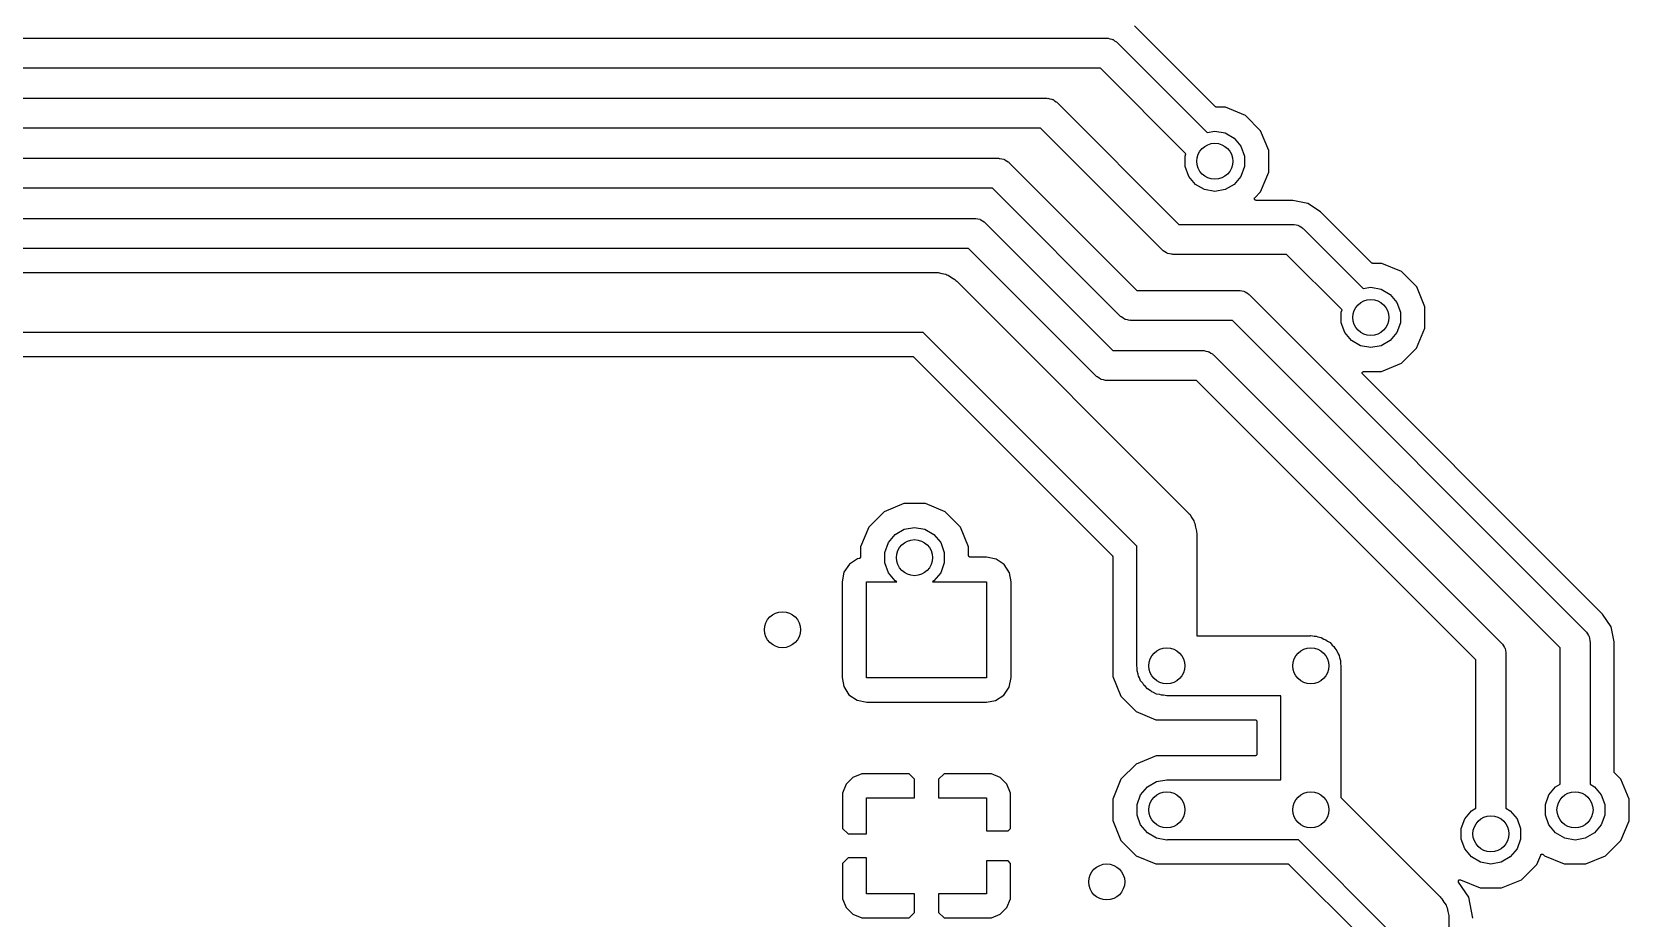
# Model space of a CAD drawing. Extents: x 0.3 to 75.7, y -92.7 to -0.5.
# Drawn here: x 13.95 to 27.25, y -73.1 to -65.72 of the extents above; entities that cross this region are included whole.
import ezdxf

# ---------------------------------------------------------------- set-up
doc = ezdxf.new("R2010")
doc.units = 0
doc.header["$MEASUREMENT"] = 0
doc.layers.add('BLACK', color=7, linetype='CONTINUOUS')

msp = doc.modelspace()

# ---------------------------------------------------------------- linework, layer by layer
at = {"layer": 'Black'}
for p, q in [((23.7605, -66.3009), (23.1307, -65.6711)), ((12.2518, -65.775), (22.9, -65.775)), ((22.9, -65.775), (22.9054, -65.776)), ((22.9054, -65.776), (22.9109, -65.7755)), ((22.9109, -65.7755), (22.9267, -65.7797)), ((22.9267, -65.7797), (22.9428, -65.7825)), ((22.9428, -65.7825), (22.9475, -65.7853)), ((22.9475, -65.7853), (22.9528, -65.7867)), ((22.9528, -65.7867), (22.9662, -65.7961)), ((22.9662, -65.7961), (22.9803, -65.8042)), ((22.9803, -65.8042), (22.9839, -65.8085)), ((22.9839, -65.8085), (22.9884, -65.8116)), ((22.9884, -65.8116), (23.7369, -66.5602)), ((22.8482, -66.025), (12.2, -66.025)), ((23.56, -66.7368), (22.8482, -66.025)), ((12.0018, -66.275), (22.4, -66.275)), ((22.4, -66.275), (22.4054, -66.276)), ((22.4054, -66.276), (22.4109, -66.2755)), ((22.4109, -66.2755), (22.4267, -66.2797)), ((22.4267, -66.2797), (22.4428, -66.2825)), ((22.4428, -66.2825), (22.4475, -66.2853)), ((22.4475, -66.2853), (22.4528, -66.2867)), ((22.4528, -66.2867), (22.4662, -66.2961)), ((22.4662, -66.2961), (22.4803, -66.3042)), ((22.4803, -66.3042), (22.4839, -66.3085)), ((22.4839, -66.3085), (22.4884, -66.3116)), ((22.4884, -66.3116), (23.5018, -67.325)), ((23.8058, -66.3462), (23.7605, -66.3009)), ((23.8063, -66.3465), (23.8058, -66.3462)), ((23.8067, -66.347), (23.8063, -66.3465)), ((23.8081, -66.3478), (23.8067, -66.347)), ((23.8095, -66.3488), (23.8081, -66.3478)), ((23.8101, -66.3489), (23.8095, -66.3488)), ((23.8106, -66.3492), (23.8101, -66.3489)), ((23.8122, -66.3495), (23.8106, -66.3492)), ((23.8139, -66.35), (23.8122, -66.3495)), ((23.8144, -66.3499), (23.8139, -66.35)), ((23.815, -66.35), (23.8144, -66.3499)), ((23.8899, -66.3501), (23.815, -66.35)), ((24.0552, -66.4187), (23.8899, -66.3501)), ((24.1817, -66.5454), (24.0552, -66.4187)), ((22.3482, -66.525), (11.95, -66.525)), ((23.3616, -67.5384), (22.3482, -66.525)), ((23.7369, -66.5602), (23.8, -66.549)), ((23.8, -66.549), (23.8858, -66.5642)), ((23.8858, -66.5642), (23.9613, -66.6078)), ((23.9613, -66.6078), (24.0173, -66.6745)), ((24.2501, -66.7109), (24.1817, -66.5454)), ((23.5529, -66.7564), (23.56, -66.7368)), ((23.5529, -66.8436), (23.5529, -66.7564)), ((24.0173, -66.6745), (24.0471, -66.7564)), ((24.0471, -66.7564), (24.0471, -66.8436)), ((24.2499, -66.8899), (24.2501, -66.7109)), ((10.9518, -66.775), (22, -66.775)), ((22, -66.775), (22.0054, -66.776)), ((22.0054, -66.776), (22.0109, -66.7755)), ((22.0109, -66.7755), (22.0267, -66.7797)), ((22.0267, -66.7797), (22.0428, -66.7825)), ((22.0428, -66.7825), (22.0475, -66.7853)), ((22.0475, -66.7853), (22.0528, -66.7867)), ((22.0528, -66.7867), (22.0662, -66.7961)), ((22.0662, -66.7961), (22.0803, -66.8042)), ((22.0803, -66.8042), (22.0839, -66.8085)), ((22.0839, -66.8085), (22.0884, -66.8116)), ((22.0884, -66.8116), (23.1518, -67.875)), ((23.5827, -66.9255), (23.5529, -66.8436)), ((24.0471, -66.8436), (24.0173, -66.9255)), ((24.1813, -67.0552), (24.2499, -66.8899)), ((21.9482, -67.025), (10.9, -67.025)), ((23.0116, -68.0884), (21.9482, -67.025)), ((23.6387, -66.9922), (23.5827, -66.9255)), ((23.7142, -67.0358), (23.6387, -66.9922)), ((23.9613, -66.9922), (23.8858, -67.0358)), ((24.0173, -66.9255), (23.9613, -66.9922)), ((23.8, -67.051), (23.7142, -67.0358)), ((23.8858, -67.0358), (23.8, -67.051)), ((24.1299, -67.1109), (24.13, -67.1103)), ((24.13, -67.1125), (24.1299, -67.1109)), ((24.13, -67.1097), (24.1306, -67.1081)), ((24.13, -67.1103), (24.13, -67.1097)), ((24.13, -67.1143), (24.13, -67.1125)), ((24.1302, -67.1148), (24.13, -67.1143)), ((24.1302, -67.1154), (24.1302, -67.1148)), ((24.131, -67.1169), (24.1302, -67.1154)), ((24.1306, -67.1081), (24.131, -67.1065)), ((24.131, -67.1065), (24.1314, -67.106)), ((24.1315, -67.1185), (24.131, -67.1169)), ((24.1314, -67.106), (24.1315, -67.1055)), ((24.1315, -67.1055), (24.1326, -67.1042)), ((24.1319, -67.1189), (24.1315, -67.1185)), ((24.1322, -67.1194), (24.1319, -67.1189)), ((24.1334, -67.1207), (24.1322, -67.1194)), ((24.1326, -67.1042), (24.1336, -67.1028)), ((24.1345, -67.122), (24.1334, -67.1207)), ((24.1336, -67.1028), (24.1813, -67.0552)), ((24.1349, -67.1222), (24.1345, -67.122)), ((24.1353, -67.1226), (24.1349, -67.1222)), ((24.1369, -67.1234), (24.1353, -67.1226)), ((24.1384, -67.1242), (24.1369, -67.1234)), ((24.1389, -67.1243), (24.1384, -67.1242)), ((24.1394, -67.1246), (24.1389, -67.1243)), ((24.1411, -67.1247), (24.1394, -67.1246)), ((24.1428, -67.125), (24.1411, -67.1247)), ((24.4487, -67.125), (24.1428, -67.125)), ((24.5743, -67.15), (24.4487, -67.125)), ((24.6807, -67.2211), (24.5743, -67.15)), ((9.95178, -67.275), (21.8, -67.275)), ((21.8, -67.275), (21.8054, -67.276)), ((21.8054, -67.276), (21.8109, -67.2755)), ((21.8109, -67.2755), (21.8267, -67.2797)), ((21.8267, -67.2797), (21.8428, -67.2825)), ((21.8428, -67.2825), (21.8475, -67.2853)), ((21.8475, -67.2853), (21.8528, -67.2867)), ((21.8528, -67.2867), (21.8662, -67.2961)), ((21.8662, -67.2961), (21.8803, -67.3042)), ((25.1058, -67.6462), (24.6807, -67.2211)), ((21.8803, -67.3042), (21.8839, -67.3085)), ((21.8839, -67.3085), (21.8884, -67.3116)), ((21.8884, -67.3116), (22.9518, -68.375)), ((23.5018, -67.325), (24.45, -67.325)), ((24.45, -67.325), (24.4554, -67.326)), ((24.4554, -67.326), (24.4609, -67.3255)), ((24.4609, -67.3255), (24.4767, -67.3297)), ((24.4767, -67.3297), (24.4928, -67.3325)), ((24.4928, -67.3325), (24.4975, -67.3353)), ((24.4975, -67.3353), (24.5028, -67.3367)), ((24.5028, -67.3367), (24.5162, -67.3461)), ((24.5162, -67.3461), (24.5303, -67.3542)), ((24.5303, -67.3542), (24.5339, -67.3585)), ((24.5339, -67.3585), (24.5384, -67.3616)), ((24.5384, -67.3616), (25.0369, -67.8602)), ((21.7482, -67.525), (9.9, -67.525)), ((22.8116, -68.5884), (21.7482, -67.525)), ((23.3661, -67.5415), (23.3616, -67.5384)), ((23.3697, -67.5458), (23.3661, -67.5415)), ((23.3838, -67.5539), (23.3697, -67.5458)), ((23.3972, -67.5633), (23.3838, -67.5539)), ((23.4025, -67.5647), (23.3972, -67.5633)), ((23.4072, -67.5675), (23.4025, -67.5647)), ((23.4233, -67.5703), (23.4072, -67.5675)), ((23.4391, -67.5745), (23.4233, -67.5703)), ((23.4446, -67.574), (23.4391, -67.5745)), ((23.45, -67.575), (23.4446, -67.574)), ((24.3982, -67.575), (23.45, -67.575)), ((24.86, -68.0368), (24.3982, -67.575)), ((25.1063, -67.6465), (25.1058, -67.6462)), ((25.1067, -67.647), (25.1063, -67.6465)), ((25.1081, -67.6478), (25.1067, -67.647)), ((25.1095, -67.6488), (25.1081, -67.6478)), ((25.1101, -67.6489), (25.1095, -67.6488)), ((25.1106, -67.6492), (25.1101, -67.6489)), ((25.1122, -67.6495), (25.1106, -67.6492)), ((25.1139, -67.65), (25.1122, -67.6495)), ((25.1144, -67.6499), (25.1139, -67.65)), ((25.115, -67.65), (25.1144, -67.6499)), ((25.1899, -67.6501), (25.115, -67.65)), ((25.3552, -67.7187), (25.1899, -67.6501)), ((9.37856, -67.725), (21.475, -67.725)), ((21.475, -67.725), (21.4858, -67.7269)), ((21.4858, -67.7269), (21.4968, -67.726)), ((21.4968, -67.726), (21.5283, -67.7344)), ((21.5283, -67.7344), (21.5605, -67.7401)), ((21.5605, -67.7401), (21.57, -67.7456)), ((21.57, -67.7456), (21.5807, -67.7484)), ((21.5807, -67.7484), (21.6074, -67.7672)), ((21.6074, -67.7672), (21.6357, -67.7835)), ((21.6357, -67.7835), (21.6428, -67.7919)), ((21.6428, -67.7919), (21.6518, -67.7982)), ((21.6518, -67.7982), (23.5768, -69.7232)), ((25.4817, -67.8454), (25.3552, -67.7187)), ((23.1518, -67.875), (24, -67.875)), ((24, -67.875), (24.0054, -67.876)), ((24.0054, -67.876), (24.0109, -67.8755)), ((24.0109, -67.8755), (24.0267, -67.8797)), ((24.0267, -67.8797), (24.0428, -67.8825)), ((24.0428, -67.8825), (24.0475, -67.8853)), ((24.0475, -67.8853), (24.0528, -67.8867)), ((24.0528, -67.8867), (24.0662, -67.8961)), ((24.0662, -67.8961), (24.0803, -67.9042)), ((24.0803, -67.9042), (24.0839, -67.9085)), ((24.0839, -67.9085), (24.0884, -67.9116)), ((24.0884, -67.9116), (26.8884, -70.7116)), ((25.0369, -67.8602), (25.1, -67.849)), ((25.1, -67.849), (25.1858, -67.8642)), ((25.1858, -67.8642), (25.2613, -67.9078)), ((25.2613, -67.9078), (25.3173, -67.9745)), ((25.5501, -68.0109), (25.4817, -67.8454)), ((23.0161, -68.0915), (23.0116, -68.0884)), ((23.0197, -68.0958), (23.0161, -68.0915)), ((23.0338, -68.1039), (23.0197, -68.0958)), ((24.8529, -68.0564), (24.86, -68.0368)), ((24.8529, -68.1436), (24.8529, -68.0564)), ((25.3173, -67.9745), (25.3471, -68.0564)), ((25.3471, -68.0564), (25.3471, -68.1436)), ((25.5499, -68.1899), (25.5501, -68.0109)), ((21.3714, -68.225), (9.275, -68.225)), ((23.15, -70.0036), (21.3714, -68.225)), ((23.0472, -68.1133), (23.0338, -68.1039)), ((23.0525, -68.1147), (23.0472, -68.1133)), ((23.0572, -68.1175), (23.0525, -68.1147)), ((23.0733, -68.1203), (23.0572, -68.1175)), ((23.0891, -68.1245), (23.0733, -68.1203)), ((23.0946, -68.124), (23.0891, -68.1245)), ((23.1, -68.125), (23.0946, -68.124)), ((23.9482, -68.125), (23.1, -68.125)), ((26.675, -70.8518), (23.9482, -68.125)), ((24.8827, -68.2255), (24.8529, -68.1436)), ((24.9387, -68.2922), (24.8827, -68.2255)), ((25.3173, -68.2255), (25.2613, -68.2922)), ((25.3471, -68.1436), (25.3173, -68.2255)), ((25.4813, -68.3552), (25.5499, -68.1899)), ((25.0142, -68.3358), (24.9387, -68.2922)), ((25.1, -68.351), (25.0142, -68.3358)), ((25.1858, -68.3358), (25.1, -68.351)), ((25.2613, -68.2922), (25.1858, -68.3358)), ((25.3546, -68.4817), (25.4813, -68.3552)), ((9.27628, -68.425), (21.2832, -68.425)), ((21.2832, -68.425), (21.2838, -68.4251)), ((21.2838, -68.4251), (21.2844, -68.4251)), ((21.2844, -68.4251), (21.286, -68.4255)), ((21.286, -68.4255), (21.2877, -68.4258)), ((21.2877, -68.4258), (21.2882, -68.4261)), ((21.2882, -68.4261), (21.2887, -68.4262)), ((21.2887, -68.4262), (21.2901, -68.4272)), ((21.2901, -68.4272), (21.2916, -68.428)), ((21.2916, -68.428), (21.2919, -68.4285)), ((21.2919, -68.4285), (21.2924, -68.4288)), ((21.2924, -68.4288), (22.9462, -70.0826)), ((22.9518, -68.375), (23.7, -68.375)), ((23.7, -68.375), (23.7054, -68.376)), ((23.7054, -68.376), (23.7109, -68.3755)), ((23.7109, -68.3755), (23.7267, -68.3797)), ((23.7267, -68.3797), (23.7428, -68.3825)), ((23.7428, -68.3825), (23.7475, -68.3853)), ((23.7475, -68.3853), (23.7528, -68.3867)), ((23.7528, -68.3867), (23.7662, -68.3961)), ((23.7662, -68.3961), (23.7803, -68.4042)), ((23.7803, -68.4042), (23.7839, -68.4085)), ((23.7839, -68.4085), (23.7884, -68.4116)), ((23.7884, -68.4116), (26.1884, -70.8116)), ((25.1891, -68.5501), (25.3546, -68.4817)), ((22.8161, -68.5915), (22.8116, -68.5884)), ((22.8197, -68.5958), (22.8161, -68.5915)), ((22.8338, -68.6039), (22.8197, -68.5958)), ((22.8472, -68.6133), (22.8338, -68.6039)), ((22.8525, -68.6147), (22.8472, -68.6133)), ((22.8572, -68.6175), (22.8525, -68.6147)), ((22.8733, -68.6203), (22.8572, -68.6175)), ((22.8891, -68.6245), (22.8733, -68.6203)), ((22.8946, -68.624), (22.8891, -68.6245)), ((22.9, -68.625), (22.8946, -68.624)), ((23.6482, -68.625), (22.9, -68.625)), ((25.975, -70.9518), (23.6482, -68.625)), ((25.028, -68.5641), (25.0282, -68.5624)), ((25.0281, -68.5646), (25.028, -68.5641)), ((25.0281, -68.5652), (25.0281, -68.5646)), ((25.0287, -68.5668), (25.0281, -68.5652)), ((25.0282, -68.5607), (25.0283, -68.5601)), ((25.0282, -68.5624), (25.0282, -68.5607)), ((25.0283, -68.5601), (25.0284, -68.5596)), ((25.0284, -68.5596), (25.0291, -68.558)), ((25.0292, -68.5684), (25.0287, -68.5668)), ((25.0291, -68.558), (25.0297, -68.5564)), ((25.0295, -68.5689), (25.0292, -68.5684)), ((25.0297, -68.5694), (25.0295, -68.5689)), ((25.0297, -68.5564), (25.0301, -68.556)), ((25.0308, -68.5708), (25.0297, -68.5694)), ((25.0301, -68.556), (25.0303, -68.5555)), ((25.0303, -68.5555), (25.0315, -68.5543)), ((25.0318, -68.5721), (25.0308, -68.5708)), ((25.0315, -68.5543), (25.0326, -68.553)), ((26.5605, -70.1009), (25.0318, -68.5721)), ((25.0326, -68.553), (25.0331, -68.5527)), ((25.0331, -68.5527), (25.0335, -68.5523)), ((25.0335, -68.5523), (25.035, -68.5516)), ((25.035, -68.5516), (25.0365, -68.5507)), ((25.0365, -68.5507), (25.0371, -68.5506)), ((25.0371, -68.5506), (25.0376, -68.5504)), ((25.0376, -68.5504), (25.0393, -68.5502)), ((25.0393, -68.5502), (25.041, -68.5499)), ((25.041, -68.5499), (25.1891, -68.5501)), ((21.2109, -69.6499), (21.0454, -69.7183)), ((21.3899, -69.6501), (21.2109, -69.6499)), ((21.5552, -69.7187), (21.3899, -69.6501)), ((21.0454, -69.7183), (20.9187, -69.8448)), ((21.6817, -69.8454), (21.5552, -69.7187)), ((23.5768, -69.7232), (23.5831, -69.7322)), ((23.5831, -69.7322), (23.5915, -69.7393)), ((23.5915, -69.7393), (23.6078, -69.7676)), ((23.6078, -69.7676), (23.6266, -69.7943)), ((23.6266, -69.7943), (23.6294, -69.805)), ((23.6294, -69.805), (23.6349, -69.8145)), ((23.6349, -69.8145), (23.6406, -69.8467)), ((20.9187, -69.8448), (20.8501, -70.0101)), ((21.0827, -69.9745), (21.1387, -69.9078)), ((21.1387, -69.9078), (21.2142, -69.8642)), ((21.2142, -69.8642), (21.3, -69.849)), ((21.3, -69.849), (21.3858, -69.8642)), ((21.3858, -69.8642), (21.4613, -69.9078)), ((21.4613, -69.9078), (21.5173, -69.9745)), ((21.7501, -70.0109), (21.6817, -69.8454)), ((23.6406, -69.8467), (23.649, -69.8782)), ((23.649, -69.8782), (23.6481, -69.8892)), ((23.6481, -69.8892), (23.65, -69.9)), ((23.65, -69.9), (23.65, -70.75)), ((20.8501, -70.0101), (20.85, -70.0947)), ((21.0529, -70.0564), (21.0827, -69.9745)), ((21.0529, -70.1436), (21.0529, -70.0564)), ((21.5173, -69.9745), (21.5471, -70.0564)), ((21.5471, -70.0564), (21.5471, -70.1436)), ((21.75, -70.0828), (21.7501, -70.0109)), ((21.7502, -70.0839), (21.75, -70.0828)), ((21.7502, -70.0851), (21.7502, -70.0839)), ((21.7506, -70.0862), (21.7502, -70.0851)), ((21.7508, -70.0873), (21.7506, -70.0862)), ((21.7514, -70.0883), (21.7508, -70.0873)), ((21.7518, -70.0893), (21.7514, -70.0883)), ((21.7525, -70.0902), (21.7518, -70.0893)), ((21.753, -70.0912), (21.7525, -70.0902)), ((21.7539, -70.0919), (21.753, -70.0912)), ((21.7547, -70.0928), (21.7539, -70.0919)), ((21.7556, -70.0934), (21.7547, -70.0928)), ((21.7565, -70.0941), (21.7556, -70.0934)), ((22.9462, -70.0826), (22.9465, -70.0831)), ((22.9465, -70.0831), (22.947, -70.0834)), ((22.947, -70.0834), (22.9478, -70.0849)), ((22.9478, -70.0849), (22.9488, -70.0863)), ((22.9488, -70.0863), (22.9489, -70.0868)), ((22.9489, -70.0868), (22.9492, -70.0873)), ((22.9492, -70.0873), (22.9495, -70.089)), ((22.9495, -70.089), (22.95, -70.0906)), ((22.95, -70.0906), (22.9499, -70.0912)), ((22.9499, -70.0912), (22.95, -70.0918)), ((22.95, -70.0918), (22.95, -70.9996)), ((23.15, -71), (23.15, -70.0036)), ((20.7122, -70.2207), (20.6958, -70.3013)), ((20.7578, -70.1538), (20.7122, -70.2207)), ((20.826, -70.11), (20.7578, -70.1538)), ((20.8394, -70.1075), (20.826, -70.11)), ((20.8414, -70.1067), (20.8394, -70.1075)), ((20.8435, -70.1059), (20.8414, -70.1067)), ((20.8436, -70.1059), (20.8435, -70.1059)), ((20.8453, -70.1044), (20.8436, -70.1059)), ((20.8436, -70.1059), (20.8436, -70.1059)), ((20.847, -70.103), (20.8453, -70.1044)), ((20.8471, -70.1029), (20.847, -70.103)), ((20.847, -70.103), (20.847, -70.103)), ((20.8481, -70.101), (20.8471, -70.1029)), ((20.8492, -70.0991), (20.8481, -70.101)), ((20.8493, -70.099), (20.8492, -70.0991)), ((20.8492, -70.0991), (20.8492, -70.0991)), ((20.8496, -70.0968), (20.8493, -70.099)), ((20.85, -70.0947), (20.8496, -70.0968)), ((21.0827, -70.2255), (21.0529, -70.1436)), ((21.1387, -70.2922), (21.0827, -70.2255)), ((21.5173, -70.2255), (21.4613, -70.2922)), ((21.5471, -70.1436), (21.5173, -70.2255)), ((21.7576, -70.0945), (21.7565, -70.0941)), ((21.7586, -70.095), (21.7576, -70.0945)), ((21.7597, -70.0952), (21.7586, -70.095)), ((21.7607, -70.0956), (21.7597, -70.0952)), ((21.7619, -70.0956), (21.7607, -70.0956)), ((21.763, -70.0958), (21.7619, -70.0956)), ((21.8987, -70.0958), (21.763, -70.0958)), ((21.9793, -70.1122), (21.8987, -70.0958)), ((22.0462, -70.1578), (21.9793, -70.1122)), ((22.09, -70.226), (22.0462, -70.1578)), ((22.1042, -70.3012), (22.09, -70.226)), ((27.0289, -70.5693), (26.5605, -70.1009)), ((20.6958, -70.3013), (20.6958, -71.0988)), ((20.9, -71.1), (20.9, -70.3)), ((20.9, -70.3), (21.1521, -70.3)), ((21.1521, -70.3), (21.1387, -70.2922)), ((21.4613, -70.2922), (21.4479, -70.3)), ((21.4479, -70.3), (21.9, -70.3)), ((21.9, -70.3), (21.9, -71.1)), ((22.1042, -71.0987), (22.1042, -70.3012)), ((27.1, -70.6757), (27.0289, -70.5693)), ((23.65, -70.75), (24.5946, -70.75)), ((24.5946, -70.75), (24.6, -70.749)), ((24.6, -70.749), (24.627, -70.7538)), ((24.627, -70.7538), (24.6434, -70.7538)), ((24.6434, -70.7538), (24.6589, -70.7594)), ((26.8884, -70.7116), (26.8915, -70.7161)), ((26.8915, -70.7161), (26.8958, -70.7197)), ((26.8958, -70.7197), (26.9039, -70.7338)), ((26.9039, -70.7338), (26.9133, -70.7472)), ((26.9133, -70.7472), (26.9147, -70.7525)), ((26.9147, -70.7525), (26.9175, -70.7572)), ((26.9175, -70.7572), (26.9203, -70.7733)), ((27.125, -70.8013), (27.1, -70.6757)), ((24.6589, -70.7594), (24.6858, -70.7642)), ((24.6858, -70.7642), (24.7095, -70.7779)), ((24.7095, -70.7779), (24.725, -70.7835)), ((24.725, -70.7835), (24.7376, -70.7941)), ((24.7376, -70.7941), (24.7613, -70.8078)), ((24.7613, -70.8078), (24.7789, -70.8287)), ((24.7789, -70.8287), (24.7915, -70.8393)), ((24.7915, -70.8393), (24.7997, -70.8536)), ((24.7997, -70.8536), (24.8173, -70.8745)), ((24.8173, -70.8745), (24.8267, -70.9002)), ((26.1884, -70.8116), (26.1915, -70.8161)), ((26.1915, -70.8161), (26.1958, -70.8197)), ((26.1958, -70.8197), (26.2039, -70.8338)), ((26.2039, -70.8338), (26.2133, -70.8472)), ((26.2133, -70.8472), (26.2147, -70.8525)), ((26.2147, -70.8525), (26.2175, -70.8572)), ((26.2175, -70.8572), (26.2203, -70.8733)), ((26.2203, -70.8733), (26.2245, -70.8891)), ((26.2245, -70.8891), (26.224, -70.8946)), ((26.675, -71.9868), (26.675, -70.8518)), ((26.9203, -70.7733), (26.9245, -70.7891)), ((26.9245, -70.7891), (26.924, -70.7946)), ((26.924, -70.7946), (26.925, -70.8)), ((26.925, -70.8), (26.925, -71.9868)), ((27.125, -71.8832), (27.125, -70.8013)), ((22.95, -70.9996), (22.9499, -71.0891)), ((22.95, -70.9996), (22.95, -70.9996)), ((22.95, -70.9996), (22.95, -70.9996)), ((23.1529, -71.0162), (23.15, -71)), ((23.1529, -71.0436), (23.1529, -71.0162)), ((24.8267, -70.9002), (24.8349, -70.9145)), ((24.8349, -70.9145), (24.8378, -70.9307)), ((24.8378, -70.9307), (24.8471, -70.9564)), ((24.8471, -70.9564), (24.8471, -70.9838)), ((24.8471, -70.9838), (24.85, -71)), ((24.85, -71), (24.85, -71.5)), ((25.975, -72.1868), (25.975, -70.9518)), ((26.224, -70.8946), (26.225, -70.9)), ((26.225, -70.9), (26.225, -72.1868)), ((20.6958, -71.0988), (20.71, -71.174)), ((21.9, -71.1), (20.9, -71.1)), ((22.0878, -71.1793), (22.1042, -71.0987)), ((22.9499, -71.0891), (23.0183, -71.2546)), ((23.1622, -71.0693), (23.1529, -71.0436)), ((23.1651, -71.0855), (23.1622, -71.0693)), ((23.1733, -71.0998), (23.1651, -71.0855)), ((23.1827, -71.1255), (23.1733, -71.0998)), ((23.2003, -71.1464), (23.1827, -71.1255)), ((23.2085, -71.1607), (23.2003, -71.1464)), ((20.71, -71.174), (20.7538, -71.2422)), ((20.7538, -71.2422), (20.8207, -71.2878)), ((20.8207, -71.2878), (20.9013, -71.3042)), ((21.8988, -71.3042), (21.974, -71.29)), ((21.974, -71.29), (22.0422, -71.2462)), ((22.0422, -71.2462), (22.0878, -71.1793)), ((23.0183, -71.2546), (23.1448, -71.3813)), ((23.2211, -71.1713), (23.2085, -71.1607)), ((23.2387, -71.1922), (23.2211, -71.1713)), ((23.2624, -71.2059), (23.2387, -71.1922)), ((23.275, -71.2165), (23.2624, -71.2059)), ((23.2905, -71.2221), (23.275, -71.2165)), ((23.3142, -71.2358), (23.2905, -71.2221)), ((23.3411, -71.2406), (23.3142, -71.2358)), ((23.3566, -71.2462), (23.3411, -71.2406)), ((23.373, -71.2462), (23.3566, -71.2462)), ((23.4, -71.251), (23.373, -71.2462)), ((23.4054, -71.25), (23.4, -71.251)), ((24.35, -71.25), (23.4054, -71.25)), ((24.35, -71.5), (24.35, -71.25)), ((20.9013, -71.3042), (21.8988, -71.3042)), ((23.1448, -71.3813), (23.3101, -71.4499)), ((23.3101, -71.4499), (23.491, -71.4501)), ((23.491, -71.4501), (23.4913, -71.45)), ((23.4913, -71.45), (23.4916, -71.45)), ((23.4916, -71.45), (23.4919, -71.45)), ((23.4919, -71.45), (24.137, -71.45)), ((24.137, -71.45), (24.1381, -71.4502)), ((24.1381, -71.4502), (24.1393, -71.4502)), ((24.1393, -71.4502), (24.1403, -71.4506)), ((24.1403, -71.4506), (24.1414, -71.4508)), ((24.1414, -71.4508), (24.1424, -71.4514)), ((24.1424, -71.4514), (24.1435, -71.4517)), ((24.1435, -71.4517), (24.1444, -71.4525)), ((24.1444, -71.4525), (24.1454, -71.453)), ((24.1454, -71.453), (24.1461, -71.4539)), ((24.1461, -71.4539), (24.147, -71.4546)), ((24.147, -71.4546), (24.1475, -71.4556)), ((24.1475, -71.4556), (24.1483, -71.4565)), ((24.1483, -71.4565), (24.1486, -71.4576)), ((24.1486, -71.4576), (24.1492, -71.4586)), ((24.1492, -71.4586), (24.1494, -71.4597)), ((24.1494, -71.4597), (24.1498, -71.4607)), ((24.1498, -71.4607), (24.1498, -71.4619)), ((24.1498, -71.4619), (24.15, -71.463)), ((24.15, -71.463), (24.15, -71.737)), ((24.35, -71.95), (24.35, -71.5)), ((24.85, -71.5), (24.85, -72.0964)), ((23.1454, -71.8183), (23.0187, -71.9448)), ((23.3109, -71.7499), (23.1454, -71.8183)), ((23.4004, -71.75), (23.3109, -71.7499)), ((24.137, -71.75), (23.4004, -71.75)), ((23.4004, -71.75), (23.4004, -71.75)), ((23.4004, -71.75), (23.4004, -71.75)), ((24.1381, -71.7498), (24.137, -71.75)), ((24.1393, -71.7498), (24.1381, -71.7498)), ((24.1403, -71.7494), (24.1393, -71.7498)), ((24.1414, -71.7492), (24.1403, -71.7494)), ((24.1424, -71.7486), (24.1414, -71.7492)), ((24.1435, -71.7483), (24.1424, -71.7486)), ((24.1444, -71.7475), (24.1435, -71.7483)), ((24.1454, -71.747), (24.1444, -71.7475)), ((24.1461, -71.7461), (24.1454, -71.747)), ((24.147, -71.7454), (24.1461, -71.7461)), ((24.1475, -71.7444), (24.147, -71.7454)), ((24.1483, -71.7435), (24.1475, -71.7444)), ((24.1486, -71.7424), (24.1483, -71.7435)), ((24.1492, -71.7414), (24.1486, -71.7424)), ((24.1494, -71.7403), (24.1492, -71.7414)), ((24.1498, -71.7393), (24.1494, -71.7403)), ((24.15, -71.737), (24.1498, -71.7381)), ((24.1498, -71.7381), (24.1498, -71.7393)), ((20.7867, -71.9304), (20.7304, -71.9867)), ((20.8602, -71.9), (20.7867, -71.9304)), ((21.2544, -71.9), (20.8602, -71.9)), ((21.3, -71.9456), (21.2544, -71.9)), ((21.3, -72.1), (21.3, -71.9456)), ((21.5456, -71.9), (21.5, -71.9456)), ((21.5, -71.9456), (21.5, -72.1)), ((21.9398, -71.9), (21.5456, -71.9)), ((22.0133, -71.9304), (21.9398, -71.9)), ((22.0696, -71.9867), (22.0133, -71.9304)), ((23.0187, -71.9448), (22.9501, -72.1101)), ((23.3142, -71.9642), (23.4, -71.949)), ((23.4, -71.949), (23.4054, -71.95)), ((23.4054, -71.95), (24.35, -71.95)), ((27.1251, -71.8838), (27.125, -71.8832)), ((27.125, -71.8844), (27.1251, -71.8838)), ((27.1255, -71.886), (27.125, -71.8844)), ((27.1258, -71.8877), (27.1255, -71.886)), ((27.1261, -71.8882), (27.1258, -71.8877)), ((27.1262, -71.8887), (27.1261, -71.8882)), ((27.1272, -71.8901), (27.1262, -71.8887)), ((27.128, -71.8916), (27.1272, -71.8901)), ((27.1285, -71.892), (27.128, -71.8916)), ((27.1288, -71.8924), (27.1285, -71.892)), ((27.1817, -71.9454), (27.1288, -71.8924)), ((27.2501, -72.1109), (27.1817, -71.9454)), ((20.7304, -71.9867), (20.7, -72.0602)), ((20.7, -72.0602), (20.7, -72.3544)), ((22.1, -72.0602), (22.0696, -71.9867)), ((22.1, -72.3544), (22.1, -72.0602)), ((23.1529, -72.1564), (23.1827, -72.0745)), ((23.1827, -72.0745), (23.2387, -72.0078)), ((23.2387, -72.0078), (23.3142, -71.9642)), ((26.5529, -72.1564), (26.5827, -72.0745)), ((26.5827, -72.0745), (26.6387, -72.0078)), ((26.6387, -72.0078), (26.675, -71.9868)), ((26.925, -71.9868), (26.9613, -72.0078)), ((26.9613, -72.0078), (27.0173, -72.0745)), ((27.0173, -72.0745), (27.0471, -72.1564)), ((20.9, -72.4), (20.9, -72.1)), ((20.9, -72.1), (21.3, -72.1)), ((21.5, -72.1), (21.9, -72.1)), ((21.9, -72.1), (21.9, -72.375)), ((22.9501, -72.1101), (22.9499, -72.2891)), ((23.1529, -72.2436), (23.1529, -72.1564)), ((24.85, -72.0964), (25.6768, -72.9232)), ((25.8827, -72.2745), (25.9387, -72.2078)), ((25.9387, -72.2078), (25.975, -72.1868)), ((26.225, -72.1868), (26.2613, -72.2078)), ((26.2613, -72.2078), (26.3173, -72.2745)), ((26.5529, -72.2436), (26.5529, -72.1564)), ((27.0471, -72.1564), (27.0471, -72.2436)), ((27.2499, -72.2899), (27.2501, -72.1109)), ((20.7, -72.3544), (20.7456, -72.4)), ((22.0794, -72.375), (22.1, -72.3544)), ((22.9499, -72.2891), (23.0183, -72.4546)), ((23.1827, -72.3255), (23.1529, -72.2436)), ((23.2387, -72.3922), (23.1827, -72.3255)), ((25.8529, -72.3564), (25.8827, -72.2745)), ((26.3173, -72.2745), (26.3471, -72.3564)), ((26.5827, -72.3255), (26.5529, -72.2436)), ((26.6387, -72.3922), (26.5827, -72.3255)), ((27.0173, -72.3255), (26.9613, -72.3922)), ((27.0471, -72.2436), (27.0173, -72.3255)), ((27.1813, -72.4552), (27.2499, -72.2899)), ((20.7456, -72.4), (20.9, -72.4)), ((21.9, -72.375), (22.0794, -72.375)), ((23.0183, -72.4546), (23.1448, -72.5813)), ((23.3142, -72.4358), (23.2387, -72.3922)), ((23.4, -72.451), (23.3142, -72.4358)), ((23.4054, -72.45), (23.4, -72.451)), ((24.4964, -72.45), (23.4054, -72.45)), ((25.25, -73.2036), (24.4964, -72.45)), ((25.8529, -72.4436), (25.8529, -72.3564)), ((25.8827, -72.5255), (25.8529, -72.4436)), ((26.3471, -72.4436), (26.3173, -72.5255)), ((26.3471, -72.3564), (26.3471, -72.4436)), ((26.7142, -72.4358), (26.6387, -72.3922)), ((26.8, -72.451), (26.7142, -72.4358)), ((26.8858, -72.4358), (26.8, -72.451)), ((26.9613, -72.3922), (26.8858, -72.4358)), ((27.0546, -72.5817), (27.1813, -72.4552)), ((20.7456, -72.6), (20.7, -72.6456)), ((20.9, -72.6), (20.7456, -72.6)), ((20.9, -72.9), (20.9, -72.6)), ((23.1448, -72.5813), (23.3101, -72.6499)), ((25.9387, -72.5922), (25.8827, -72.5255)), ((26.0142, -72.6358), (25.9387, -72.5922)), ((26.2613, -72.5922), (26.1858, -72.6358)), ((26.3173, -72.5255), (26.2613, -72.5922)), ((26.4813, -72.6552), (26.5142, -72.576)), ((26.5142, -72.576), (26.5149, -72.5749)), ((26.5149, -72.5749), (26.5155, -72.5736)), ((26.5155, -72.5736), (26.5161, -72.573)), ((26.5161, -72.573), (26.5166, -72.5722)), ((26.5166, -72.5722), (26.5177, -72.5714)), ((26.5177, -72.5714), (26.5187, -72.5704)), ((26.5187, -72.5704), (26.5195, -72.57)), ((26.5195, -72.57), (26.5202, -72.5695)), ((26.5202, -72.5695), (26.5215, -72.5691)), ((26.5215, -72.5691), (26.5228, -72.5685)), ((26.5228, -72.5685), (26.5237, -72.5684)), ((26.5237, -72.5684), (26.5245, -72.5681)), ((26.5245, -72.5681), (26.5259, -72.5682)), ((26.5259, -72.5682), (26.5273, -72.5681)), ((26.5273, -72.5681), (26.5281, -72.5683)), ((26.5281, -72.5683), (26.529, -72.5683)), ((26.529, -72.5683), (26.5303, -72.5689)), ((26.5303, -72.5689), (26.5317, -72.5693)), ((26.5317, -72.5693), (26.5324, -72.5697)), ((26.5324, -72.5697), (26.5332, -72.5701)), ((26.5332, -72.5701), (26.5342, -72.571)), ((26.5342, -72.571), (26.5354, -72.5718)), ((26.5354, -72.5718), (26.5448, -72.5813)), ((26.5448, -72.5813), (26.7101, -72.6499)), ((26.8891, -72.6501), (27.0546, -72.5817)), ((20.7, -72.6456), (20.7, -72.9398)), ((21.9, -72.625), (21.9, -72.9)), ((22.0794, -72.625), (21.9, -72.625)), ((22.1, -72.6456), (22.0794, -72.625)), ((22.1, -72.9398), (22.1, -72.6456)), ((23.3101, -72.6499), (23.491, -72.6501)), ((23.491, -72.6501), (23.4913, -72.65)), ((23.4913, -72.65), (23.4916, -72.65)), ((23.4916, -72.65), (23.4919, -72.65)), ((23.4919, -72.65), (24.4082, -72.65)), ((24.4082, -72.65), (24.4088, -72.6501)), ((24.4088, -72.6501), (24.4094, -72.65)), ((24.4094, -72.65), (24.411, -72.6505)), ((24.411, -72.6505), (24.4127, -72.6508)), ((24.4127, -72.6508), (24.4132, -72.6511)), ((24.4132, -72.6511), (24.4137, -72.6512)), ((24.4137, -72.6512), (24.4151, -72.6522)), ((24.4151, -72.6522), (24.4166, -72.653)), ((24.4166, -72.653), (24.4169, -72.6535)), ((24.4169, -72.6535), (24.4174, -72.6538)), ((24.4174, -72.6538), (25.0462, -73.2826)), ((26.1, -72.651), (26.0142, -72.6358)), ((26.1858, -72.6358), (26.1, -72.651)), ((26.3546, -72.7817), (26.4813, -72.6552)), ((26.7101, -72.6499), (26.8891, -72.6501)), ((25.8288, -72.7927), (25.829, -72.792)), ((25.8289, -72.7942), (25.8288, -72.7927)), ((25.8289, -72.7958), (25.8289, -72.7942)), ((25.8291, -72.7965), (25.8289, -72.7958)), ((25.829, -72.792), (25.8291, -72.7913)), ((25.8291, -72.7913), (25.8297, -72.7898)), ((25.8291, -72.7972), (25.8291, -72.7965)), ((25.8297, -72.7986), (25.8291, -72.7972)), ((25.8297, -72.7898), (25.8301, -72.7883)), ((25.8302, -72.8001), (25.8297, -72.7986)), ((25.8301, -72.7883), (25.8305, -72.7878)), ((25.8306, -72.8007), (25.8302, -72.8001)), ((25.8305, -72.7878), (25.8308, -72.7871)), ((25.8309, -72.8013), (25.8306, -72.8007)), ((25.8308, -72.7871), (25.8318, -72.786)), ((25.9155, -72.9279), (25.8309, -72.8013)), ((25.8318, -72.786), (25.8328, -72.7847)), ((25.8328, -72.7847), (25.8334, -72.7843)), ((25.8334, -72.7843), (25.8338, -72.7838)), ((25.8338, -72.7838), (25.8352, -72.7831)), ((25.8352, -72.7831), (25.8365, -72.7822)), ((25.8365, -72.7822), (25.8372, -72.782)), ((25.8372, -72.782), (25.8378, -72.7817)), ((25.8378, -72.7817), (25.8394, -72.7815)), ((25.8394, -72.7815), (25.8409, -72.7811)), ((25.8409, -72.7811), (25.8416, -72.7812)), ((25.8416, -72.7812), (25.8423, -72.7811)), ((25.8423, -72.7811), (25.8438, -72.7814)), ((25.8438, -72.7814), (25.8454, -72.7816)), ((25.8454, -72.7816), (25.846, -72.7819)), ((25.846, -72.7819), (25.8467, -72.7821)), ((25.8467, -72.7821), (26.0101, -72.8499)), ((26.0101, -72.8499), (26.1891, -72.8501)), ((26.1891, -72.8501), (26.3546, -72.7817)), ((20.7, -72.9398), (20.7304, -73.0133)), ((20.7304, -73.0133), (20.7867, -73.0696)), ((21.3, -72.9), (20.9, -72.9)), ((21.3, -73.0544), (21.3, -72.9)), ((21.9, -72.9), (21.5, -72.9)), ((21.5, -72.9), (21.5, -73.0544)), ((22.0133, -73.0696), (22.0696, -73.0133)), ((22.0696, -73.0133), (22.1, -72.9398)), ((25.6768, -72.9232), (25.6831, -72.9322)), ((25.6831, -72.9322), (25.6915, -72.9393)), ((25.6915, -72.9393), (25.7078, -72.9676)), ((25.7078, -72.9676), (25.7266, -72.9943)), ((25.7266, -72.9943), (25.7294, -73.005)), ((25.7294, -73.005), (25.7349, -73.0145)), ((25.7349, -73.0145), (25.7406, -73.0467)), ((25.95, -73.1013), (25.9155, -72.9279)), ((20.7867, -73.0696), (20.8602, -73.1)), ((20.8602, -73.1), (21.2544, -73.1)), ((21.2544, -73.1), (21.3, -73.0544)), ((21.5, -73.0544), (21.5456, -73.1)), ((21.5456, -73.1), (21.9398, -73.1)), ((21.9398, -73.1), (22.0133, -73.0696)), ((25.7406, -73.0467), (25.749, -73.0782)), ((25.749, -73.0782), (25.7481, -73.0892)), ((25.7481, -73.0892), (25.75, -73.1)), ((25.75, -73.1), (25.75, -75.9))]:
    msp.add_line(p, q, dxfattribs=at)
for centre in [(23.8, -66.8), (25.1, -68.1), (21.3, -70.1), (20.2, -70.7), (23.4, -71), (24.6, -71), (23.4, -72.2), (24.6, -72.2), (26.8, -72.2), (26.1, -72.4), (22.9, -72.8)]:
    msp.add_circle(centre, 0.15, dxfattribs=at)

doc.saveas('drawing.dxf')
